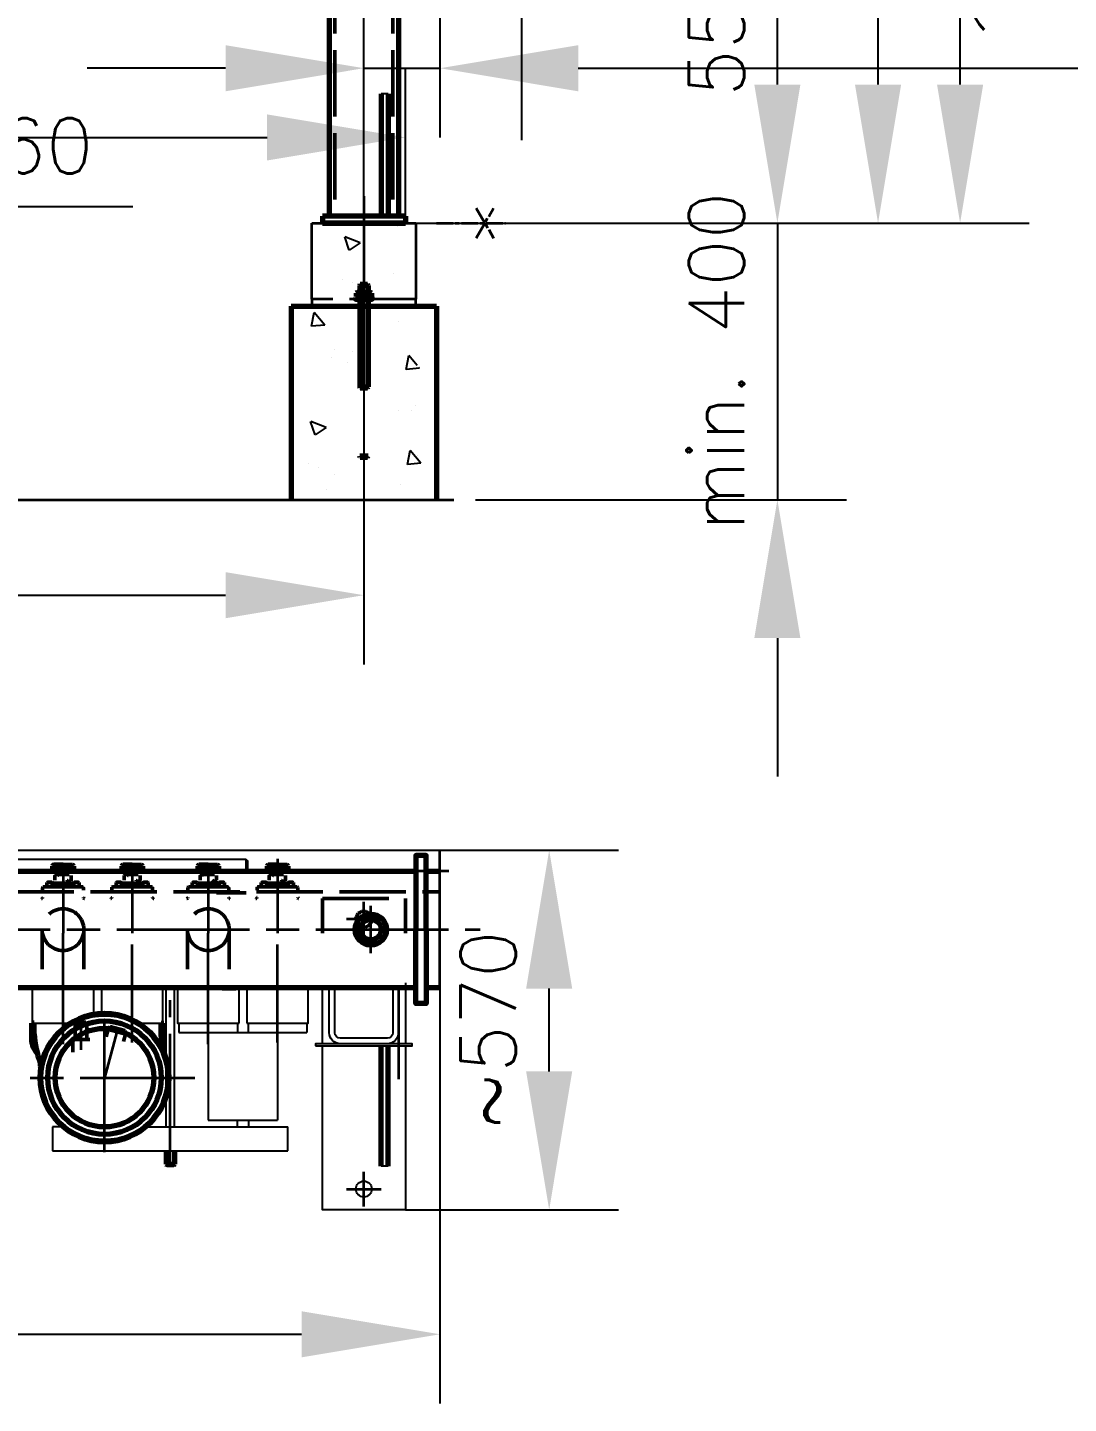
# Model space of a CAD drawing. Header units: millimetres. Extents: x 4423 to 6629, y 3249 to 4171.
# Drawn here: x 4672.2 to 4860.4, y 3524.7 to 3773.3 of the extents above; entities that cross this region are included whole.
import ezdxf

# ---------------------------------------------------------------- set-up
doc = ezdxf.new("R2010")
doc.units = ezdxf.units.MM
for name, pattern in [('ACAD_ISO02W100', [15, 12, -3]), ('ACAD_ISO08W100', [36, 24, -3, 6, -3]), ('DASHED', [0.75, 0.5, -0.25])]:
    doc.linetypes.add(name, pattern=pattern)
for name, color, linetype in [('AHL-CON-70', 7, 'Continuous'), ('AHL-DAS-35', 3, 'DASHED'), ('GEOM1', 7, 'Continuous')]:
    doc.layers.add(name, color=color, linetype=linetype)
for name, color, linetype, lineweight in [('M_EQUIP_D1', 3, 'Continuous', 35), ('M_EQUIP_E3', 3, 'Continuous', 35), ('M_EQUIP_E5', 2, 'ACAD_ISO02W100', 50), ('M_EQUIP_E7', 7, 'Continuous', 70), ('M_EQUIP_H_', 4, 'Continuous', 25)]:
    doc.layers.add(name, color=color, linetype=linetype, lineweight=lineweight)
doc.styles.add('Simplex', font='SIMPLEX.SHX')
doc.dimstyles.new('nordic-1-35-0', dxfattribs={"dimscale": 10, "dimtxt": 3.5, "dimasz": 2.5, "dimexe": 1.25, "dimexo": 0, "dimgap": 0.6, "dimtad": 1, "dimdec": 0, "dimdsep": 46, "dimtxsty": 'Simplex', "dimcen": 2.5, "dimclrd": 3, "dimclre": 3, "dimclrt": 3, "dimadec": 1, "dimazin": 2, "dimtfac": 1, "dimtdec": 0, "dimtmove": 0, "dimatfit": 0, "dimfxl": 1, "dimtolj": 1, "dimtzin": 0, "dimarcsym": 0})

# ---------------------------------------------------------------- blocks, each defined once
blk = doc.blocks.new('*D19')
at = {"layer": 'Defpoints', "color": 0, "linetype": 'Continuous', "transparency": 16777216}
for p in [(4560.53, 3708.16), (4733.03, 3708.16), (4733.03, 3670.71)]:
    blk.add_point(p, dxfattribs=at)
at = {"layer": 'M_EQUIP_D1', "color": 3, "linetype": 'Continuous', "lineweight": -2, "transparency": 16777216}
for p, q in [((4560.53, 3708.16), (4560.53, 3658.21)), ((4733.03, 3708.16), (4733.03, 3658.21)), ((4585.53, 3670.71), (4708.03, 3670.71))]:
    blk.add_line(p, q, dxfattribs=at)
at = {"layer": 'M_EQUIP_D1', "color": 3, "linetype": 'Continuous', "transparency": 16777216}
for points in [[(4585.53, 3674.88), (4585.53, 3666.55), (4560.53, 3670.71)], [(4708.03, 3674.88), (4708.03, 3666.55), (4733.03, 3670.71)]]:
    blk.add_solid(points, dxfattribs=at)
at = {"layer": 'M_EQUIP_D1', "color": 3, "linetype": 'Continuous', "transparency": 16777216, "insert": (4646.78, 3681.71), "char_height": 10, "attachment_point": 5, "style": 'Simplex'}
blk.add_mtext('\\A1;1380', dxfattribs=at)
blk = doc.blocks.new('*D20')
at = {"layer": 'Defpoints', "color": 0, "linetype": 'Continuous', "transparency": 16777216}
for p in [(4790.13, 3806.7), (4807.78, 3806.7), (4765.53, 3737.95)]:
    blk.add_point(p, dxfattribs=at)
at = {"layer": 'M_EQUIP_D1', "color": 3, "linetype": 'Continuous', "lineweight": -2, "transparency": 16777216}
for p, q in [((4790.13, 3806.7), (4820.28, 3806.7)), ((4807.78, 3762.95), (4807.78, 3781.7)), ((4765.53, 3737.95), (4820.28, 3737.95))]:
    blk.add_line(p, q, dxfattribs=at)
at = {"layer": 'M_EQUIP_D1', "color": 3, "linetype": 'Continuous', "transparency": 16777216}
for points in [[(4803.61, 3781.7), (4811.94, 3781.7), (4807.78, 3806.7)], [(4803.61, 3762.95), (4811.94, 3762.95), (4807.78, 3737.95)]]:
    blk.add_solid(points, dxfattribs=at)
at = {"layer": 'M_EQUIP_D1', "color": 3, "linetype": 'Continuous', "transparency": 16777216, "insert": (4796.78, 3773.62), "char_height": 10, "attachment_point": 5, "rotation": 90, "style": 'Simplex'}
blk.add_mtext('\\A1;550', dxfattribs=at)
blk = doc.blocks.new('*D12')
at = {"layer": 'Defpoints', "color": 0, "linetype": 'Continuous', "transparency": 16777216}
for p in [(4740.53, 3753.42), (4553.03, 3737.95), (4740.53, 3737.95)]:
    blk.add_point(p, dxfattribs=at)
at = {"layer": 'M_EQUIP_D1', "color": 3, "linetype": 'Continuous', "lineweight": -2, "transparency": 16777216}
for p, q in [((4553.03, 3737.95), (4553.03, 3765.92)), ((4740.53, 3737.95), (4740.53, 3765.92)), ((4578.03, 3753.42), (4715.53, 3753.42))]:
    blk.add_line(p, q, dxfattribs=at)
at = {"layer": 'M_EQUIP_D1', "color": 3, "linetype": 'Continuous', "transparency": 16777216}
for points in [[(4578.03, 3757.58), (4578.03, 3749.25), (4553.03, 3753.42)], [(4715.53, 3757.58), (4715.53, 3749.25), (4740.53, 3753.42)]]:
    blk.add_solid(points, dxfattribs=at)
at = {"layer": 'M_EQUIP_D1', "color": 3, "linetype": 'Continuous', "transparency": 16777216, "insert": (4646.78, 3764.42), "char_height": 10, "attachment_point": 5, "style": 'Simplex'}
blk.add_mtext('\\A1;1500', dxfattribs=at)
blk = doc.blocks.new('*D14')
at = {"layer": 'Defpoints', "color": 0, "linetype": 'Continuous', "transparency": 16777216}
for p in [(4745.53, 3810.47), (4761.53, 3810.47), (4745.53, 3802.93)]:
    blk.add_point(p, dxfattribs=at)
at = {"layer": 'M_EQUIP_D1', "color": 3, "linetype": 'Continuous', "lineweight": -2, "transparency": 16777216}
for p, q in [((4761.53, 3835.47), (4761.53, 3960.36)), ((4745.53, 3810.47), (4774.03, 3810.47)), ((4761.53, 3802.93), (4761.53, 3810.47)), ((4745.53, 3802.93), (4774.03, 3802.93)), ((4761.53, 3777.93), (4761.53, 3752.93))]:
    blk.add_line(p, q, dxfattribs=at)
at = {"layer": 'M_EQUIP_D1', "color": 3, "linetype": 'Continuous', "transparency": 16777216}
for points in [[(4757.36, 3835.47), (4765.69, 3835.47), (4761.53, 3810.47)], [(4757.36, 3777.93), (4765.69, 3777.93), (4761.53, 3802.93)]]:
    blk.add_solid(points, dxfattribs=at)
at = {"layer": 'M_EQUIP_D1', "color": 3, "linetype": 'Continuous', "transparency": 16777216, "insert": (4747.91, 3912.22), "char_height": 10, "attachment_point": 5, "rotation": 90, "style": 'Simplex'}
blk.add_mtext('\\A1;(%%c60.3x2.0)', dxfattribs=at)
blk = doc.blocks.new('*D15')
at = {"layer": 'Defpoints', "color": 0, "linetype": 'Continuous', "transparency": 16777216}
for p in [(4746.78, 3624.65), (4766.53, 3624.65), (4740.53, 3559.67)]:
    blk.add_point(p, dxfattribs=at)
at = {"layer": 'M_EQUIP_D1', "color": 3, "linetype": 'Continuous', "lineweight": -2, "transparency": 16777216}
for p, q in [((4746.78, 3624.65), (4779.03, 3624.65)), ((4766.53, 3584.67), (4766.53, 3599.65)), ((4740.53, 3559.67), (4779.03, 3559.67))]:
    blk.add_line(p, q, dxfattribs=at)
at = {"layer": 'M_EQUIP_D1', "color": 3, "linetype": 'Continuous', "transparency": 16777216}
for points in [[(4762.36, 3599.65), (4770.69, 3599.65), (4766.53, 3624.65)], [(4762.36, 3584.67), (4770.69, 3584.67), (4766.53, 3559.67)]]:
    blk.add_solid(points, dxfattribs=at)
at = {"layer": 'M_EQUIP_D1', "color": 3, "linetype": 'Continuous', "transparency": 16777216, "insert": (4755.53, 3592.16), "char_height": 10, "attachment_point": 5, "rotation": 90, "style": 'Simplex'}
blk.add_mtext('\\A1;~570', dxfattribs=at)
blk = doc.blocks.new('*D16')
at = {"layer": 'Defpoints', "color": 0, "linetype": 'Continuous', "transparency": 16777216}
for p in [(4756.24, 3921.69), (4825.97, 3921.69), (4763.54, 3737.95)]:
    blk.add_point(p, dxfattribs=at)
at = {"layer": 'M_EQUIP_D1', "color": 3, "linetype": 'Continuous', "lineweight": -2, "transparency": 16777216}
for p, q in [((4756.24, 3921.69), (4838.47, 3921.69)), ((4825.97, 3762.95), (4825.97, 3896.69)), ((4763.54, 3737.95), (4838.47, 3737.95))]:
    blk.add_line(p, q, dxfattribs=at)
at = {"layer": 'M_EQUIP_D1', "color": 3, "linetype": 'Continuous', "transparency": 16777216}
for points in [[(4821.81, 3896.69), (4830.14, 3896.69), (4825.97, 3921.69)], [(4821.81, 3762.95), (4830.14, 3762.95), (4825.97, 3737.95)]]:
    blk.add_solid(points, dxfattribs=at)
at = {"layer": 'M_EQUIP_D1', "color": 3, "linetype": 'Continuous', "transparency": 16777216, "insert": (4814.97, 3829.82), "char_height": 10, "attachment_point": 5, "rotation": 90, "style": 'Simplex'}
blk.add_mtext('\\A1;1470', dxfattribs=at)
blk = doc.blocks.new('*D17')
at = {"layer": 'Defpoints', "color": 0, "linetype": 'Continuous', "transparency": 16777216}
for p in [(4746.78, 3783.88), (4746.78, 3765.92), (4733.03, 3742.79)]:
    blk.add_point(p, dxfattribs=at)
at = {"layer": 'M_EQUIP_D1', "color": 3, "linetype": 'Continuous', "lineweight": -2, "transparency": 16777216}
for p, q in [((4746.78, 3783.88), (4746.78, 3753.42)), ((4733.03, 3742.79), (4733.03, 3778.42)), ((4708.03, 3765.92), (4683.03, 3765.92)), ((4733.03, 3765.92), (4746.78, 3765.92)), ((4771.78, 3765.92), (4902.41, 3765.92))]:
    blk.add_line(p, q, dxfattribs=at)
at = {"layer": 'M_EQUIP_D1', "color": 3, "linetype": 'Continuous', "transparency": 16777216}
for points in [[(4708.03, 3770.08), (4708.03, 3761.75), (4733.03, 3765.92)], [(4771.78, 3770.08), (4771.78, 3761.75), (4746.78, 3765.92)]]:
    blk.add_solid(points, dxfattribs=at)
at = {"layer": 'M_EQUIP_D1', "color": 3, "linetype": 'Continuous', "transparency": 16777216, "insert": (4850.93, 3779.54), "char_height": 10, "attachment_point": 5, "style": 'Simplex'}
blk.add_mtext('\\A1;110 (Reject)', dxfattribs=at)
blk = doc.blocks.new('*D9')
at = {"layer": 'Defpoints', "color": 0, "linetype": 'Continuous', "transparency": 16777216}
for p in [(4581.16, 3798.36), (4573.66, 3740.92), (4573.66, 3722.95)]:
    blk.add_point(p, dxfattribs=at)
at = {"layer": 'M_EQUIP_D1', "color": 3, "linetype": 'Continuous', "lineweight": -2, "transparency": 16777216}
for p, q in [((4581.16, 3798.36), (4581.16, 3728.42)), ((4573.66, 3722.95), (4573.66, 3753.42)), ((4548.66, 3740.92), (4523.66, 3740.92)), ((4573.66, 3740.92), (4581.16, 3740.92)), ((4606.16, 3740.92), (4691.25, 3740.92))]:
    blk.add_line(p, q, dxfattribs=at)
at = {"layer": 'M_EQUIP_D1', "color": 3, "linetype": 'Continuous', "transparency": 16777216}
for points in [[(4548.66, 3745.08), (4548.66, 3736.75), (4573.66, 3740.92)], [(4606.16, 3745.08), (4606.16, 3736.75), (4581.16, 3740.92)]]:
    blk.add_solid(points, dxfattribs=at)
at = {"layer": 'M_EQUIP_D1', "color": 3, "linetype": 'Continuous', "transparency": 16777216, "insert": (4661.21, 3751.92), "char_height": 10, "attachment_point": 5, "style": 'Simplex'}
blk.add_mtext('\\A1;min.60', dxfattribs=at)
blk = doc.blocks.new('*D10')
at = {"layer": 'Defpoints', "color": 0, "linetype": 'Continuous', "transparency": 16777216}
for p in [(4742.41, 3737.95), (4753.24, 3687.95), (4807.78, 3687.95)]:
    blk.add_point(p, dxfattribs=at)
at = {"layer": 'M_EQUIP_D1', "color": 3, "linetype": 'Continuous', "lineweight": -2, "transparency": 16777216}
for p, q in [((4807.78, 3762.95), (4807.78, 3787.95)), ((4742.41, 3737.95), (4820.28, 3737.95)), ((4807.78, 3737.95), (4807.78, 3687.95)), ((4753.24, 3687.95), (4820.28, 3687.95)), ((4807.78, 3662.95), (4807.78, 3637.95))]:
    blk.add_line(p, q, dxfattribs=at)
at = {"layer": 'M_EQUIP_D1', "color": 3, "linetype": 'Continuous', "transparency": 16777216}
for points in [[(4803.61, 3762.95), (4811.94, 3762.95), (4807.78, 3737.95)], [(4803.61, 3662.95), (4811.94, 3662.95), (4807.78, 3687.95)]]:
    blk.add_solid(points, dxfattribs=at)
at = {"layer": 'M_EQUIP_D1', "color": 3, "linetype": 'Continuous', "transparency": 16777216, "insert": (4796.78, 3712.95), "char_height": 10, "attachment_point": 5, "rotation": 90, "style": 'Simplex'}
blk.add_mtext('\\A1;min. 400', dxfattribs=at)
blk = doc.blocks.new('TOIMITUSR')
at = {"layer": 'M_EQUIP_E3', "linetype": 'ACAD_ISO08W100', "lineweight": 35}
for p, q in [((87.5, -21.7), (112.5, 21.7)), ((87.5, 21.7), (112.5, -21.7)), ((30, 0), (130, 0))]:
    blk.add_line(p, q, dxfattribs=at)
blk = doc.blocks.new('*D31')
at = {"layer": 'Defpoints', "color": 0, "linetype": 'Continuous', "transparency": 16777216}
for p in [(4756.57, 4000.45), (4840.81, 4000.45), (4766.04, 3737.95)]:
    blk.add_point(p, dxfattribs=at)
at = {"layer": 'M_EQUIP_D1', "color": 3, "linetype": 'Continuous', "lineweight": -2, "transparency": 16777216}
for p, q in [((4756.57, 4000.45), (4853.31, 4000.45)), ((4840.81, 3762.95), (4840.81, 3975.45)), ((4766.04, 3737.95), (4853.31, 3737.95))]:
    blk.add_line(p, q, dxfattribs=at)
at = {"layer": 'M_EQUIP_D1', "color": 3, "linetype": 'Continuous', "transparency": 16777216}
for points in [[(4836.64, 3975.45), (4844.97, 3975.45), (4840.81, 4000.45)], [(4836.64, 3762.95), (4844.97, 3762.95), (4840.81, 3737.95)]]:
    blk.add_solid(points, dxfattribs=at)
at = {"layer": 'M_EQUIP_D1', "color": 3, "linetype": 'Continuous', "transparency": 16777216, "insert": (4829.81, 3869.2), "char_height": 10, "attachment_point": 5, "rotation": 90, "style": 'Simplex'}
blk.add_mtext('\\A1;2100', dxfattribs=at)
blk = doc.blocks.new('*D34')
at = {"layer": 'Defpoints', "color": 0, "linetype": 'Continuous', "transparency": 16777216}
for p in [(4545.51, 3617.36), (4746.78, 3610.6), (4746.78, 3537.18)]:
    blk.add_point(p, dxfattribs=at)
at = {"layer": 'M_EQUIP_D1', "color": 3, "linetype": 'Continuous', "lineweight": -2, "transparency": 16777216}
for p, q in [((4545.51, 3617.36), (4545.51, 3524.68)), ((4746.78, 3610.6), (4746.78, 3524.68)), ((4570.51, 3537.18), (4721.78, 3537.18))]:
    blk.add_line(p, q, dxfattribs=at)
at = {"layer": 'M_EQUIP_D1', "color": 3, "linetype": 'Continuous', "transparency": 16777216}
for points in [[(4570.51, 3541.34), (4570.51, 3533.01), (4545.51, 3537.18)], [(4721.78, 3541.34), (4721.78, 3533.01), (4746.78, 3537.18)]]:
    blk.add_solid(points, dxfattribs=at)
at = {"layer": 'M_EQUIP_D1', "color": 3, "linetype": 'Continuous', "transparency": 16777216, "insert": (4646.78, 3548.18), "char_height": 10, "attachment_point": 5, "style": 'Simplex'}
blk.add_mtext('\\A1;1610', dxfattribs=at)
blk = doc.blocks.new('*D36')
at = {"layer": 'Defpoints', "color": 0, "linetype": 'Continuous', "transparency": 16777216}
for p in [(4746.78, 3891.38), (4746.78, 3861.96), (4733.03, 3739.2)]:
    blk.add_point(p, dxfattribs=at)
at = {"layer": 'M_EQUIP_D1', "color": 3, "linetype": 'Continuous', "lineweight": -2, "transparency": 16777216}
for p, q in [((4746.78, 3891.38), (4746.78, 3849.46)), ((4733.03, 3739.2), (4733.03, 3874.46)), ((4708.03, 3861.96), (4683.03, 3861.96)), ((4733.03, 3861.96), (4746.78, 3861.96)), ((4771.78, 3861.96), (4954.3, 3861.96))]:
    blk.add_line(p, q, dxfattribs=at)
at = {"layer": 'M_EQUIP_D1', "color": 3, "linetype": 'Continuous', "transparency": 16777216}
for points in [[(4708.03, 3866.13), (4708.03, 3857.8), (4733.03, 3861.96)], [(4771.78, 3866.13), (4771.78, 3857.8), (4746.78, 3861.96)]]:
    blk.add_solid(points, dxfattribs=at)
at = {"layer": 'M_EQUIP_D1', "color": 3, "linetype": 'Continuous', "transparency": 16777216, "insert": (4885.2, 3883.92), "char_height": 10, "attachment_point": 5, "style": 'Simplex'}
blk.add_mtext('\\A1;\\P110(Feed,Accept)', dxfattribs=at)

msp = doc.modelspace()

# ---------------------------------------------------------------- linework, layer by layer
at = {"lineweight": 35}
msp.add_lwpolyline([(4746.7837, 3599.773), (4746.7837, 3624.6476)], dxfattribs=at)
at = {"layer": 'AHL-CON-70', "linetype": 'Continuous'}
for p, q in [((4737.4087, 3761.2946), (4736.1587, 3761.2946)), ((4582.0883, 3624.6476), (4746.7837, 3624.6476)), ((4581.2927, 3623.0249), (4711.7837, 3623.0249)), ((4711.7837, 3620.8101), (4711.7837, 3623.0249)), ((4711.7837, 3622.7749), (4712.0337, 3622.7749)), ((4712.0337, 3620.8101), (4712.0337, 3622.7749)), ((4697.2837, 3574.6867), (4697.2837, 3599.6664)), ((4698.7837, 3574.6867), (4698.7837, 3599.6664)), ((4699.6025, 3593.4164), (4699.6025, 3591.713)), ((4710.215, 3593.4164), (4710.215, 3591.713)), ((4712.1025, 3593.4164), (4712.1025, 3591.713)), ((4722.715, 3593.4164), (4722.715, 3591.713)), ((4699.6025, 3591.713), (4710.215, 3591.713)), ((4704.9087, 3591.713), (4704.9087, 3575.838)), ((4710.215, 3591.713), (4722.715, 3591.713)), ((4717.4087, 3591.713), (4717.4087, 3575.838)), ((4704.9087, 3575.838), (4717.4087, 3575.838)), ((4737.4087, 3567.5693), (4736.1587, 3567.5693))]:
    msp.add_line(p, q, dxfattribs=at)
at = {"layer": 'AHL-CON-70'}
for p, q in [((4740.5337, 3599.6664), (4553.0337, 3599.6664)), ((4676.7837, 3574.6867), (4676.7837, 3570.3117)), ((4678.8209, 3574.6867), (4676.7837, 3574.6867)), ((4693.6909, 3574.6867), (4719.2837, 3574.6867)), ((4693.6909, 3574.6867), (4719.2837, 3574.6867)), ((4719.2837, 3570.3117), (4719.2837, 3574.6867)), ((4676.7837, 3570.3117), (4719.2837, 3570.3117))]:
    msp.add_line(p, q, dxfattribs=at)
at = {"layer": 'AHL-CON-70', "linetype": 'Continuous'}
for points in [[(4684.215, 3595.0027), (4684.215, 3599.6664), (4673.1025, 3599.6664), (4673.1025, 3593.4164), (4680.0248, 3593.4164)], [(4692.2926, 3593.4164), (4696.715, 3593.4164), (4696.715, 3599.6664), (4685.6025, 3599.6664), (4685.6025, 3595.1531)], [(4710.465, 3593.4164), (4710.465, 3599.6664), (4699.3525, 3599.6664), (4699.3525, 3593.4164), (4710.465, 3593.4164)], [(4711.8525, 3593.4164), (4722.965, 3593.4164), (4722.965, 3599.6664), (4711.8525, 3599.6664), (4711.8525, 3593.4164)]]:
    msp.add_lwpolyline(points, dxfattribs=at)
at = {"layer": 'AHL-CON-70'}
for points in [[(4725.5337, 3589.6664), (4725.5337, 3599.6664)], [(4740.5337, 3600.6588), (4740.5337, 3589.6664)], [(4740.5337, 3589.2914), (4740.5337, 3559.6664), (4725.5337, 3559.6664), (4725.5337, 3589.2914)]]:
    msp.add_lwpolyline(points, dxfattribs=at)
for points in [[(4739.2837, 3599.6664), (4739.2837, 3591.6664, -0.41421356), (4737.2837, 3589.6664), (4728.7837, 3589.6664, -0.41421356), (4726.7837, 3591.6664), (4726.7837, 3599.6664)], [(4738.2837, 3599.6664), (4738.2837, 3591.6664, -0.41421356), (4737.2837, 3590.6664), (4728.7837, 3590.6664, -0.41421356), (4727.7837, 3591.6664), (4727.7837, 3599.6664)]]:
    msp.add_lwpolyline(points, format="xyb", dxfattribs=at)
at = {"layer": 'AHL-CON-70', "linetype": 'Continuous'}
msp.add_lwpolyline([(4724.2837, 3589.2914), (4741.7837, 3589.2914), (4741.7837, 3589.6664), (4724.2837, 3589.6664)], close=True, dxfattribs=at)
at = {"layer": 'AHL-CON-70'}
msp.add_circle((4733.0337, 3563.4164), 1.4375, dxfattribs=at)
at = {"layer": 'AHL-DAS-35', "color": 3, "linetype": 'DASHED'}
for p in [(4680.8775, 3593.1664), (4682.94, 3593.1664), (4686.804, 3592.2282), (4688.5585, 3592.4976), (4688.5585, 3592.4976), (4689.9433, 3591.387)]:
    msp.add_point(p, dxfattribs=at)
at = {"layer": 'Defpoints', "color": 0, "linetype": 'ByBlock'}
for p in [(4686.1587, 3583.5414), (4686.1587, 3583.5414), (4683.9004, 3575.1132), (4683.9004, 3575.1132), (4710.1504, 3575.1132), (4710.1504, 3575.1132), (4710.1504, 3575.1132), (4710.1504, 3575.1132)]:
    msp.add_point(p, dxfattribs=at)
at = {"layer": 'GEOM1', "color": 7, "linetype": 'Continuous'}
for p, q in [((4710.1323, 3575.838), (4710.1323, 3574.6867)), ((4712.1851, 3575.838), (4712.1851, 3574.6867))]:
    msp.add_line(p, q, dxfattribs=at)
at = {"layer": 'M_EQUIP_E3', "lineweight": 35}
for p, q in [((4733.0337, 3742.7856), (4733.0337, 3708.16)), ((4739.2837, 3599.6664), (4739.2837, 3583.2715))]:
    msp.add_line(p, q, dxfattribs=at)
at = {"layer": 'M_EQUIP_E3', "linetype": 'Continuous', "lineweight": 35}
for p, q in [((4732.3931, 3726.91), (4732.3931, 3725.41)), ((4733.6743, 3726.91), (4733.6743, 3725.41)), ((4732.3931, 3724.1975), (4732.3931, 3708.16)), ((4733.6743, 3724.1975), (4733.6743, 3708.16))]:
    msp.add_line(p, q, dxfattribs=at)
at = {"layer": 'M_EQUIP_E3', "linetype": 'ACAD_ISO08W100', "lineweight": 35}
msp.add_line((4733.0337, 3727.2225), (4733.0337, 3708.16), dxfattribs=at)
at = {"layer": 'M_EQUIP_E3', "color": 3, "linetype": 'ACAD_ISO08W100', "lineweight": 35}
for p, q in [((4678.6587, 3622.1476), (4678.6587, 3609.6664)), ((4691.1587, 3622.1476), (4691.1587, 3609.6664)), ((4704.9087, 3622.1476), (4704.9087, 3609.6664)), ((4717.4087, 3623.0601), (4717.4087, 3609.6664)), ((4535.4043, 3620.9164), (4750.1277, 3620.9164)), ((4733.0337, 3609.0414), (4733.0337, 3615.2914)), ((4736.1587, 3612.1664), (4729.9087, 3612.1664)), ((4734.2837, 3606.0141), (4734.2837, 3614.5686)), ((4544.3531, 3610.2914), (4754.028, 3610.2914)), ((4678.6587, 3589.5666), (4678.6587, 3609.6664)), ((4704.9087, 3589.5666), (4704.9087, 3609.6664)), ((4691.1587, 3589.9195), (4691.1587, 3607.5747)), ((4717.4087, 3589.9195), (4717.4087, 3607.5747)), ((4698.0337, 3567.4705), (4698.0337, 3597.548)), ((4686.1587, 3570.0617), (4686.1587, 3596.9091)), ((4681.9087, 3588.5845), (4681.9087, 3593.8476)), ((4688.5585, 3592.4976), (4686.1587, 3583.5414)), ((4645.7387, 3583.5414), (4702.5073, 3583.5414)), ((4698.2387, 3583.5414), (4700.5585, 3583.5414)), ((4733.0337, 3560.2914), (4733.0337, 3566.5414)), ((4729.9087, 3563.4164), (4736.1587, 3563.4164))]:
    msp.add_line(p, q, dxfattribs=at)
at = {"layer": 'M_EQUIP_E3', "color": 3, "linetype": 'Continuous', "lineweight": 35}
for p, q in [((4697.4087, 3567.7914), (4697.4087, 3570.3117)), ((4698.6587, 3567.7914), (4698.6587, 3570.3117))]:
    msp.add_line(p, q, dxfattribs=at)
at = {"layer": 'M_EQUIP_E3', "color": 3, "linetype": 'ACAD_ISO08W100', "lineweight": 35}
msp.add_arc((4734.2837, 3610.2914), 2.1063, 0, 270, dxfattribs=at)
at = {"layer": 'M_EQUIP_E5', "color": 2, "linetype": 'ACAD_ISO02W100', "lineweight": 50}
for p, q in [((4727.7837, 3904.1975), (4727.7837, 3739.1975)), ((4738.2837, 3904.1975), (4738.2837, 3739.1975)), ((4676.9779, 3621.2668), (4680.3395, 3621.2668)), ((4677.1946, 3620.0427), (4677.1946, 3619.2142)), ((4677.5607, 3620.2498), (4679.7568, 3620.2498)), ((4679.3189, 3620.9164), (4679.3189, 3620.2498)), ((4679.3189, 3620.9164), (4679.4354, 3620.6834)), ((4679.4354, 3620.6834), (4679.4354, 3620.2498)), ((4680.1228, 3620.0427), (4680.1228, 3619.2142)), ((4689.4779, 3621.2668), (4692.8395, 3621.2668)), ((4689.6946, 3620.0427), (4689.6946, 3619.2142)), ((4690.0607, 3620.2498), (4692.2568, 3620.2498)), ((4691.8189, 3620.9164), (4691.9354, 3620.6834)), ((4691.8189, 3620.9164), (4691.8189, 3620.2498)), ((4691.9354, 3620.6834), (4691.9354, 3620.2498)), ((4692.6228, 3620.0427), (4692.6228, 3619.2142)), ((4703.2279, 3621.2668), (4706.5895, 3621.2668)), ((4703.4446, 3620.0427), (4703.4446, 3619.2142)), ((4703.8107, 3620.2498), (4706.0068, 3620.2498)), ((4705.5689, 3620.9164), (4705.5689, 3620.2498)), ((4705.5689, 3620.9164), (4705.6854, 3620.6834)), ((4705.6854, 3620.6834), (4705.6854, 3620.2498)), ((4706.3728, 3620.0427), (4706.3728, 3619.2142)), ((4715.7279, 3621.2668), (4719.0895, 3621.2668)), ((4715.9446, 3620.0427), (4715.9446, 3619.2142)), ((4716.3107, 3620.2498), (4718.5068, 3620.2498)), ((4718.0689, 3620.9164), (4718.0689, 3620.2498)), ((4718.1854, 3620.6834), (4718.1854, 3620.2498)), ((4718.8728, 3620.0427), (4718.8728, 3619.2142)), ((4563.6323, 3617.1101), (4746.7837, 3617.1101)), ((4674.9694, 3617.4351), (4674.9694, 3617.8227)), ((4682.1538, 3618.0168), (4675.1636, 3618.0168)), ((4675.8432, 3618.8906), (4675.7461, 3618.7935)), ((4676.717, 3618.7935), (4675.7461, 3618.7935)), ((4675.7461, 3618.0168), (4675.7461, 3618.7935)), ((4676.6199, 3618.8906), (4675.8432, 3618.8906)), ((4676.717, 3618.7935), (4676.6199, 3618.8906)), ((4676.717, 3618.0168), (4676.717, 3618.7935)), ((4677.5604, 3618.6964), (4676.9779, 3618.6964)), ((4677.1053, 3618.6964), (4677.1053, 3619.0071)), ((4680.2121, 3618.6964), (4677.1053, 3618.6964)), ((4680.2121, 3618.6964), (4677.3318, 3618.6964)), ((4679.757, 3618.6964), (4680.3395, 3618.6964)), ((4680.2121, 3619.0071), (4680.2121, 3618.6964)), ((4680.6004, 3618.7935), (4680.6975, 3618.8906)), ((4680.6004, 3618.0168), (4680.6004, 3618.7935)), ((4680.6004, 3618.7935), (4681.5713, 3618.7935)), ((4680.6975, 3618.8906), (4681.4742, 3618.8906)), ((4681.4742, 3618.8906), (4681.5713, 3618.7935)), ((4681.5713, 3618.0168), (4681.5713, 3618.7935)), ((4682.348, 3617.4351), (4682.348, 3617.8227)), ((4687.4694, 3617.4351), (4687.4694, 3617.8227)), ((4694.6538, 3618.0168), (4687.6636, 3618.0168)), ((4688.3432, 3618.8906), (4688.2461, 3618.7935)), ((4688.2461, 3618.0168), (4688.2461, 3618.7935)), ((4689.217, 3618.7935), (4688.2461, 3618.7935)), ((4689.1199, 3618.8906), (4688.3432, 3618.8906)), ((4689.217, 3618.7935), (4689.1199, 3618.8906)), ((4689.217, 3618.0168), (4689.217, 3618.7935)), ((4690.0604, 3618.6964), (4689.4779, 3618.6964)), ((4689.6053, 3618.6964), (4689.6053, 3619.0071)), ((4692.7121, 3618.6964), (4689.6053, 3618.6964)), ((4692.7121, 3618.6964), (4689.8318, 3618.6964)), ((4692.257, 3618.6964), (4692.8395, 3618.6964)), ((4692.7121, 3619.0071), (4692.7121, 3618.6964)), ((4693.1004, 3618.7935), (4693.1975, 3618.8906)), ((4693.1004, 3618.7935), (4694.0713, 3618.7935)), ((4693.1004, 3618.0168), (4693.1004, 3618.7935)), ((4693.1975, 3618.8906), (4693.9742, 3618.8906)), ((4693.9742, 3618.8906), (4694.0713, 3618.7935)), ((4694.0713, 3618.0168), (4694.0713, 3618.7935)), ((4694.848, 3617.4351), (4694.848, 3617.8227)), ((4701.2194, 3617.4351), (4701.2194, 3617.8227)), ((4708.4038, 3618.0168), (4701.4136, 3618.0168)), ((4702.0932, 3618.8906), (4701.9961, 3618.7935)), ((4702.967, 3618.7935), (4701.9961, 3618.7935)), ((4701.9961, 3618.0168), (4701.9961, 3618.7935)), ((4702.8699, 3618.8906), (4702.0932, 3618.8906)), ((4702.967, 3618.7935), (4702.8699, 3618.8906)), ((4702.967, 3618.0168), (4702.967, 3618.7935)), ((4703.8104, 3618.6964), (4703.2279, 3618.6964)), ((4703.3553, 3618.6964), (4703.3553, 3619.0071)), ((4706.4621, 3618.6964), (4703.3553, 3618.6964)), ((4706.4621, 3618.6964), (4703.5818, 3618.6964)), ((4706.007, 3618.6964), (4706.5895, 3618.6964)), ((4706.4621, 3619.0071), (4706.4621, 3618.6964)), ((4706.8504, 3618.7935), (4706.9475, 3618.8906)), ((4706.8504, 3618.0168), (4706.8504, 3618.7935)), ((4706.8504, 3618.7935), (4707.8213, 3618.7935)), ((4706.9475, 3618.8906), (4707.7242, 3618.8906)), ((4707.7242, 3618.8906), (4707.8213, 3618.7935)), ((4707.8213, 3618.0168), (4707.8213, 3618.7935)), ((4708.598, 3617.4351), (4708.598, 3617.8227)), ((4713.7194, 3617.4351), (4713.7194, 3617.8227)), ((4720.9038, 3618.0168), (4713.9136, 3618.0168)), ((4714.5932, 3618.8906), (4714.4961, 3618.7935)), ((4714.4961, 3618.0168), (4714.4961, 3618.7935)), ((4715.467, 3618.7935), (4714.4961, 3618.7935)), ((4715.3699, 3618.8906), (4714.5932, 3618.8906)), ((4715.467, 3618.7935), (4715.3699, 3618.8906)), ((4715.467, 3618.0168), (4715.467, 3618.7935)), ((4716.3104, 3618.6964), (4715.7279, 3618.6964)), ((4715.8553, 3618.6964), (4715.8553, 3619.0071)), ((4718.9621, 3618.6964), (4715.8553, 3618.6964)), ((4718.9621, 3618.6964), (4716.0818, 3618.6964)), ((4718.507, 3618.6964), (4719.0895, 3618.6964)), ((4718.9621, 3619.0071), (4718.9621, 3618.6964)), ((4719.3504, 3618.7935), (4719.4475, 3618.8906)), ((4719.3504, 3618.7935), (4720.3213, 3618.7935)), ((4719.3504, 3618.0168), (4719.3504, 3618.7935)), ((4719.4475, 3618.8906), (4720.2242, 3618.8906)), ((4720.2242, 3618.8906), (4720.3213, 3618.7935)), ((4720.3213, 3618.0168), (4720.3213, 3618.7935)), ((4721.098, 3617.4351), (4721.098, 3617.8227)), ((4706.4112, 3616.9329), (4711.7837, 3616.9329)), ((4674.89, 3610.2914), (4674.89, 3603.1476)), ((4682.4275, 3610.2914), (4682.4275, 3603.1476)), ((4701.14, 3610.2914), (4701.14, 3603.1476)), ((4708.6775, 3610.2914), (4708.6775, 3603.1476)), ((4680.8775, 3593.1664), (4681.0139, 3593.5414)), ((4680.8775, 3590.4164), (4680.8775, 3593.1664)), ((4682.94, 3593.1664), (4680.8775, 3593.1664)), ((4682.8035, 3593.5414), (4681.0139, 3593.5414)), ((4682.94, 3593.1664), (4682.8035, 3593.5414)), ((4682.94, 3590.4164), (4682.94, 3593.1664)), ((4686.804, 3592.2282), (4686.451, 3590.9106)), ((4686.804, 3592.2282), (4687.1855, 3592.773)), ((4686.804, 3592.2282), (4689.9433, 3591.387)), ((4687.1855, 3592.773), (4689.8853, 3592.0496)), ((4683.4894, 3590.4164), (4680.4087, 3590.4164)), ((4680.4087, 3588.1596), (4680.4087, 3590.4164)), ((4689.9433, 3591.387), (4689.5902, 3590.0694)), ((4689.9433, 3591.387), (4689.8853, 3592.0496))]:
    msp.add_line(p, q, dxfattribs=at)
at = {"layer": 'M_EQUIP_E5', "lineweight": 35}
msp.add_line((4742.4087, 3724.1975), (4723.6587, 3724.1975), dxfattribs=at)
at = {"layer": 'M_EQUIP_E5', "color": 2, "linetype": 'ACAD_ISO02W100', "lineweight": 50}
msp.add_lwpolyline([(4725.5337, 3609.6664), (4725.5337, 3615.9164), (4740.5337, 3615.9164), (4740.5337, 3609.6664)], dxfattribs=at)
for centre, radius in [((4678.6587, 3610.2914), 3.7687), ((4704.9087, 3610.2914), 3.7687), ((4733.0337, 3612.1664), 1.4375)]:
    msp.add_circle(centre, radius, dxfattribs=at)
for centre, radius, start, end in [((4676.9779, 3621.461), 0.1942, 180, 270), ((4677.5607, 3619.8229), 0.427, 30.991482, 149.008518), ((4680.3395, 3621.461), 0.1942, 270, 0), ((4689.4779, 3621.461), 0.1942, 180, 270), ((4690.0607, 3619.8229), 0.427, 30.991482, 149.008518), ((4692.8395, 3621.461), 0.1942, 270, 0), ((4703.2279, 3621.461), 0.1942, 180, 270), ((4703.8107, 3619.8229), 0.427, 30.991482, 149.008518), ((4706.5895, 3621.461), 0.1942, 270, 0), ((4715.7279, 3621.461), 0.1942, 180, 270), ((4716.3107, 3619.8229), 0.427, 30.991482, 149.008518), ((4719.0895, 3621.461), 0.1942, 270, 0), ((4675.1636, 3617.8227), 0.1942, 90, 180), ((4676.9779, 3618.211), 0.1942, 180, 270), ((4679.7568, 3619.4341), 0.427, 210.991482, 329.008518), ((4680.3395, 3618.211), 0.1942, 270, 0), ((4682.1538, 3617.8227), 0.1942, 0, 90), ((4687.6636, 3617.8227), 0.1942, 90, 180), ((4689.4779, 3618.211), 0.1942, 180, 270), ((4692.2568, 3619.4341), 0.427, 210.991482, 329.008518), ((4692.8395, 3618.211), 0.1942, 270, 0), ((4694.6538, 3617.8227), 0.1942, 0, 90), ((4701.4136, 3617.8227), 0.1942, 90, 180), ((4703.2279, 3618.211), 0.1942, 180, 270), ((4706.0068, 3619.4341), 0.427, 210.991482, 329.008518), ((4706.5895, 3618.211), 0.1942, 270, 0), ((4708.4038, 3617.8227), 0.1942, 0, 90), ((4713.9136, 3617.8227), 0.1942, 90, 180), ((4715.7279, 3618.211), 0.1942, 180, 270), ((4718.5068, 3619.4341), 0.427, 210.991482, 329.008518), ((4719.0895, 3618.211), 0.1942, 270, 0), ((4720.9038, 3617.8227), 0.1942, 0, 90), ((4674.7752, 3616.1106), 0.1942, 270, 0), ((4682.5422, 3616.1106), 0.1942, 180, 270), ((4687.2752, 3616.1106), 0.1942, 270, 0), ((4695.0422, 3616.1106), 0.1942, 180, 270), ((4701.0252, 3616.1106), 0.1942, 270, 0), ((4708.7922, 3616.1106), 0.1942, 180, 270), ((4713.5252, 3616.1106), 0.1942, 270, 0), ((4721.2922, 3616.1106), 0.1942, 180, 270)]:
    msp.add_arc(centre, radius, start, end, dxfattribs=at)
at = {"layer": 'M_EQUIP_E7', "color": 7, "linetype": 'Continuous', "lineweight": 70}
for p, q in [((4726.7837, 3904.1975), (4726.7837, 3739.1975)), ((4739.2837, 3904.1975), (4739.2837, 3739.1975)), ((4736.1587, 3761.2946), (4736.1587, 3739.1975)), ((4737.4087, 3761.2946), (4737.4087, 3739.1975)), ((4725.5337, 3739.1975), (4725.5337, 3737.9475)), ((4740.5337, 3739.1975), (4725.5337, 3739.1975)), ((4740.5337, 3739.1975), (4740.5337, 3737.9475)), ((4740.5337, 3739.1975), (4740.5337, 3737.9475)), ((4740.5337, 3737.9475), (4725.5337, 3737.9475)), ((4725.5337, 3737.9475), (4740.5337, 3737.9475)), ((4719.9087, 3722.9475), (4746.1587, 3722.9475)), ((4719.9087, 3722.9475), (4719.9087, 3687.9475)), ((4746.1587, 3722.9475), (4746.1587, 3687.9475)), ((4742.4087, 3620.8102), (4554.6404, 3620.8151)), ((4676.7837, 3621.7523), (4676.7837, 3620.8101)), ((4678.6587, 3621.9464), (4676.9779, 3621.9464)), ((4678.6587, 3621.9464), (4680.3395, 3621.9464)), ((4680.5337, 3621.7523), (4680.5337, 3620.8101)), ((4689.2837, 3621.7523), (4689.2837, 3620.8101)), ((4691.1587, 3621.9464), (4689.4779, 3621.9464)), ((4691.1587, 3621.9464), (4692.8395, 3621.9464)), ((4693.0337, 3621.7523), (4693.0337, 3620.8101)), ((4703.0337, 3621.7523), (4703.0337, 3620.8101)), ((4704.9087, 3621.9464), (4703.2279, 3621.9464)), ((4704.9087, 3621.9464), (4706.5895, 3621.9464)), ((4706.7837, 3621.7523), (4706.7837, 3620.8101)), ((4715.5337, 3621.7523), (4715.5337, 3620.8101)), ((4717.4087, 3621.9464), (4715.7279, 3621.9464)), ((4717.4087, 3621.9464), (4719.0895, 3621.9464)), ((4719.2837, 3621.7523), (4719.2837, 3620.8101)), ((4746.7837, 3620.8101), (4744.2837, 3620.8102)), ((4742.4087, 3599.773), (4558.0258, 3599.773)), ((4746.7837, 3599.773), (4744.2837, 3599.773)), ((4736.1587, 3567.5693), (4736.1587, 3589.2914)), ((4737.4087, 3567.5693), (4737.4087, 3589.2914)), ((4697.2837, 3570.3117), (4697.2837, 3567.9164)), ((4698.7837, 3570.3117), (4698.7837, 3567.9164)), ((4697.2837, 3567.9164), (4697.4087, 3567.7914)), ((4697.2837, 3567.9164), (4698.7837, 3567.9164)), ((4697.2837, 3567.9164), (4697.4087, 3567.7914)), ((4698.6587, 3567.7914), (4697.4087, 3567.7914)), ((4698.6587, 3567.7914), (4697.4087, 3567.7914)), ((4698.6587, 3567.7914), (4698.7837, 3567.9164)), ((4698.7837, 3567.9164), (4698.6587, 3567.7914))]:
    msp.add_line(p, q, dxfattribs=at)
at = {"layer": 'M_EQUIP_E7', "lineweight": 35}
for p, q in [((4723.6587, 3737.9475), (4742.4087, 3737.9475)), ((4723.6587, 3724.1975), (4723.6587, 3737.9475)), ((4742.4087, 3737.9475), (4742.4087, 3724.1975)), ((4723.6587, 3724.1975), (4723.6587, 3722.9475)), ((4742.4087, 3722.9475), (4742.4087, 3724.1975)), ((4540.331, 3687.9475), (4749.2834, 3687.9475))]:
    msp.add_line(p, q, dxfattribs=at)
at = {"layer": 'M_EQUIP_E7', "linetype": 'Continuous', "lineweight": 70}
for p, q in [((4732.3931, 3726.91), (4732.2837, 3726.6912)), ((4732.2837, 3726.6912), (4732.2837, 3725.41)), ((4732.2837, 3726.6912), (4733.7837, 3726.6912)), ((4732.3931, 3726.91), (4733.6743, 3726.91)), ((4733.6743, 3726.91), (4733.7837, 3726.6912)), ((4733.7837, 3726.6912), (4733.7837, 3725.41)), ((4731.6562, 3725.26), (4731.6562, 3724.66)), ((4732.0006, 3725.41), (4734.0668, 3725.41)), ((4732.0006, 3724.51), (4734.0668, 3724.51)), ((4732.2837, 3724.1975), (4732.2837, 3708.3787)), ((4732.345, 3725.26), (4732.345, 3724.66)), ((4733.7225, 3725.26), (4733.7225, 3724.66)), ((4733.7837, 3724.1975), (4733.7837, 3708.3787)), ((4734.4112, 3725.26), (4734.4112, 3724.66)), ((4732.2837, 3708.3787), (4733.7837, 3708.3787)), ((4732.3931, 3708.16), (4732.2837, 3708.3787)), ((4732.3931, 3708.16), (4733.6743, 3708.16)), ((4732.3931, 3708.16), (4733.6743, 3708.16)), ((4733.6743, 3708.16), (4733.7837, 3708.3787)), ((4732.2837, 3695.8787), (4733.7837, 3695.8787)), ((4732.3931, 3695.66), (4732.2837, 3695.8787)), ((4732.3931, 3695.66), (4733.6743, 3695.66)), ((4733.6743, 3695.66), (4733.7837, 3695.8787)), ((4707.4033, 3599.7676), (4709.9033, 3599.7676))]:
    msp.add_line(p, q, dxfattribs=at)
at = {"layer": 'M_EQUIP_E7', "linetype": 'Continuous'}
for p, q in [((4672.94, 3593.4164), (4672.94, 3590.4164)), ((4673.44, 3593.4164), (4672.94, 3593.4164)), ((4673.44, 3591.4189), (4673.44, 3593.4164)), ((4696.3775, 3590.996), (4696.3775, 3593.4164)), ((4696.3775, 3593.4164), (4696.8775, 3593.4164)), ((4696.8775, 3593.4164), (4696.8775, 3588.0413)), ((4696.3762, 3590.996), (4696.2825, 3589.2553)), ((4674.5276, 3586.1969), (4674.5481, 3585.6796))]:
    msp.add_line(p, q, dxfattribs=at)
at = {"layer": 'M_EQUIP_E7', "linetype": 'Continuous', "lineweight": 70}
msp.add_lwpolyline([(4731.5337, 3724.51), (4731.5337, 3724.1975), (4734.5337, 3724.1975), (4734.5337, 3724.51)], close=True, dxfattribs=at)
for points in [[(4744.2837, 3610.2935), (4744.2837, 3623.6685), (4742.4087, 3623.6685), (4742.4087, 3610.2935)], [(4744.2837, 3610.2935), (4744.2837, 3596.9185), (4742.4087, 3596.9185), (4742.4087, 3610.2935)]]:
    msp.add_lwpolyline(points, dxfattribs=at)
for radius in [2.8125, 1.875]:
    msp.add_circle((4734.2837, 3610.2914), radius, dxfattribs=at)
at = {"layer": 'M_EQUIP_E7', "color": 7, "linetype": 'Continuous', "lineweight": 70}
for radius in [11.625, 11.5, 10.25, 8.9093]:
    msp.add_circle((4686.1587, 3583.5414), radius, dxfattribs=at)
at = {"layer": 'M_EQUIP_E7', "linetype": 'Continuous', "lineweight": 70}
for centre, radius, start, end in [((4732.0006, 3724.9397), 0.4703, 42.926844, 137.073156), ((4732.0006, 3724.9803), 0.4703, 222.926844, 317.073156), ((4733.0337, 3723.7537), 1.6563, 65.427285, 114.572715), ((4733.0337, 3726.1662), 1.6563, 245.427285, 294.572715), ((4734.0668, 3724.9397), 0.4703, 42.926844, 137.073156), ((4734.0668, 3724.9803), 0.4703, 222.926844, 317.073156)]:
    msp.add_arc(centre, radius, start, end, dxfattribs=at)
at = {"layer": 'M_EQUIP_E7', "color": 7, "linetype": 'Continuous', "lineweight": 70}
for centre, start, end in [((4676.9779, 3621.7523), 90, 180), ((4680.3395, 3621.7523), 0, 90), ((4689.4779, 3621.7523), 90, 180), ((4692.8395, 3621.7523), 0, 90), ((4703.2279, 3621.7523), 90, 180), ((4706.5895, 3621.7523), 0, 90), ((4715.7279, 3621.7523), 90, 180), ((4719.0895, 3621.7523), 0, 90)]:
    msp.add_arc(centre, 0.1942, start, end, dxfattribs=at)
at = {"layer": 'M_EQUIP_E7', "linetype": 'Continuous'}
for centre, radius, start, end in [((4677.1558, 3590.7462), 4.2287, 184.473574, 221.963318), ((4693.5712, 3592.8789), 20.1819, 184.148343, 199.334848), ((4703.1083, 3596.756), 30.4689, 200.27674, 201.345341), ((4693.85, 3592.3803), 20.4319, 199.144719, 200.180485)]:
    msp.add_arc(centre, radius, start, end, dxfattribs=at)
at = {"layer": 'M_EQUIP_H_', "linetype": 'Continuous', "lineweight": 25}
for p, q in [((4739.1892, 3737.3334), (4739.1892, 3737.3334)), ((4730.3768, 3733.037), (4729.5721, 3735.4353)), ((4732.356, 3734.3722), (4729.5772, 3735.4389)), ((4732.3519, 3734.3693), (4730.3777, 3733.0377)), ((4729.1593, 3727.8063), (4729.1593, 3727.8063)), ((4731.0187, 3727.2241), (4731.0187, 3727.2241)), ((4738.3022, 3728.7435), (4738.3022, 3728.7435)), ((4733.902, 3725.9659), (4733.902, 3725.9659)), ((4723.5698, 3719.2971), (4724.0287, 3721.7848)), ((4725.956, 3719.4975), (4724.0427, 3721.7777)), ((4734.7943, 3722.6875), (4734.7943, 3722.6875)), ((4725.9501, 3719.4963), (4723.5779, 3719.2888)), ((4739.262, 3720.1402), (4739.262, 3720.1402)), ((4727.8145, 3715.131), (4727.8145, 3715.131)), ((4730.894, 3714.8092), (4730.894, 3714.8092)), ((4730.894, 3714.8092), (4730.894, 3714.8092)), ((4727.1548, 3713.7126), (4727.1548, 3713.7126)), ((4730.0845, 3712.7143), (4730.0845, 3712.7143)), ((4740.6939, 3711.5062), (4741.1527, 3713.9939)), ((4743.0741, 3711.7059), (4740.7019, 3711.4983)), ((4742.6632, 3712.2035), (4741.1665, 3713.9872)), ((4743.0798, 3711.707), (4742.9629, 3711.8463)), ((4741.6565, 3704.0933), (4741.6565, 3704.0933)), ((4742.3706, 3704.9551), (4742.3706, 3704.9551)), ((4724.2213, 3699.6727), (4723.4166, 3702.071)), ((4726.2005, 3701.0079), (4723.4217, 3702.0746)), ((4733.0337, 3703.9691), (4733.0337, 3703.9691)), ((4739.2344, 3703.9985), (4739.2344, 3703.9985)), ((4726.1964, 3701.005), (4724.2223, 3699.6735)), ((4740.925, 3694.3486), (4741.3839, 3696.8363)), ((4743.311, 3694.5492), (4741.3978, 3696.8294)), ((4723.0039, 3694.4421), (4723.0039, 3694.4421)), ((4732.1468, 3695.3792), (4732.1468, 3695.3792)), ((4743.3053, 3694.548), (4740.9331, 3694.3405)), ((4742.7114, 3695.8921), (4742.7114, 3695.8921)), ((4724.8633, 3693.8599), (4724.8633, 3693.8599)), ((4727.7465, 3692.6017), (4727.7465, 3692.6017)), ((4726.3265, 3689.7573), (4726.3265, 3689.7573)), ((4739.7169, 3690.7868), (4739.7169, 3690.7868))]:
    msp.add_line(p, q, dxfattribs=at)

# ---------------------------------------------------------------- block references
at = {"layer": 'M_EQUIP_E3', "lineweight": 35, "xscale": 0.125, "yscale": 0.125, "zscale": 0.125}
msp.add_blockref('TOIMITUSR', (4742.4087, 3737.9475), dxfattribs=at)

# ---------------------------------------------------------------- dimensions: what is measured, and where the dimension line sits
at = {"layer": 'M_EQUIP_D1', "linetype": 'Continuous'}
for base, p1, p2, angle, picture, middle in [((4840.8077, 4000.4515), (4766.0375, 3737.9475), (4756.5694, 4000.4515), 270, '*D31', (4840.8077, 3869.1995)), ((4746.7837, 3537.1781), (4545.5085, 3617.3604), (4746.7837, 3610.6039), 180, '*D34', (4646.7837, 3537.1781))]:
    dim = msp.add_linear_dim(base=base, p1=p1, p2=p2, angle=angle, dimstyle='nordic-1-35-0', override={"dimtxt": 1, "dimgap": 0.6, "dimlfac": 8}, dxfattribs=at)
    dim.commit()
    dim.dimension.update_dxf_attribs({"geometry": picture, "text_midpoint": middle, "dimtype": 160})
for base, p1, p2, angle, text, override, picture, middle in [((4761.528, 3810.4662), (4745.5337, 3802.9287), (4745.5337, 3810.4662), 90, '(%%c<>x2.0)', {"dimtxt": 1, "dimgap": 0.6, "dimdec": 1, "dimlfac": 8}, '*D14', (4761.528, 3912.2162)), ((4746.7837, 3861.963), (4733.0337, 3739.1975), (4746.7837, 3891.381), 180, '\\P<>(Feed,Accept)', {"dimtxt": 1, "dimgap": 0.6, "dimlfac": 8, "dimpost": ''}, '*D36', (4885.2004, 3861.963)), ((4573.6587, 3740.9164), (4581.1587, 3798.3649), (4573.6587, 3722.9475), 180, 'min.<>', {"dimtxt": 1, "dimgap": 0.6, "dimlfac": 8}, '*D9', (4661.2063, 3740.9164)), ((4807.778, 3687.9475), (4742.4087, 3737.9475), (4753.2364, 3687.9475), 90, 'min. <>', {"dimtxt": 1, "dimgap": 0.6, "dimlfac": 8}, '*D10', (4807.778, 3712.9475)), ((4766.528, 3624.6476), (4740.5337, 3559.6664), (4746.7837, 3624.6476), 270, '~570', {"dimtxt": 1, "dimgap": 0.6, "dimlfac": 8}, '*D15', (4766.528, 3592.157))]:
    dim = msp.add_linear_dim(base=base, p1=p1, p2=p2, angle=angle, text=text, dimstyle='nordic-1-35-0', override=override, dxfattribs=at)
    dim.commit()
    dim.dimension.update_dxf_attribs({"geometry": picture, "text_midpoint": middle, "dimtype": 160})
at = {"layer": 'M_EQUIP_D1', "color": 3, "linetype": 'Continuous'}
dim = msp.add_linear_dim(base=(4825.9749, 3921.6935), p1=(4763.5375, 3737.9475), p2=(4756.2412, 3921.6935), angle=270, text='1470', dimstyle='nordic-1-35-0', override={"dimtxt": 1, "dimgap": 0.6, "dimlfac": 8}, dxfattribs=at)
dim.commit()
dim.dimension.update_dxf_attribs({"geometry": '*D16', "text_midpoint": (4825.9749, 3829.8205), "dimtype": 160})
dim = msp.add_linear_dim(base=(4807.778, 3806.6975), p1=(4765.5337, 3737.9475), p2=(4790.1301, 3806.6975), angle=90, dimstyle='nordic-1-35-0', override={"dimtxt": 1, "dimlfac": 8}, dxfattribs=at)
dim.commit()
dim.dimension.update_dxf_attribs({"geometry": '*D20', "text_midpoint": (4807.778, 3773.6194), "dimtype": 160})
at = {"layer": 'M_EQUIP_D1', "linetype": 'Continuous'}
dim = msp.add_linear_dim(base=(4746.7837, 3765.9164), p1=(4733.0337, 3742.7856), p2=(4746.7837, 3783.885), text='<> (Reject)', dimstyle='nordic-1-35-0', override={"dimtxt": 1, "dimlfac": 8}, dxfattribs=at)
dim.commit()
dim.dimension.update_dxf_attribs({"geometry": '*D17', "text_midpoint": (4850.9341, 3765.9164), "dimtype": 160})
at = {"layer": 'M_EQUIP_D1', "color": 3, "linetype": 'Continuous'}
for base, p1, p2, picture, middle in [((4740.5337, 3753.4164), (4553.0337, 3737.9475), (4740.5337, 3737.9475), '*D12', (4646.7837, 3753.4164)), ((4733.0337, 3670.713), (4560.5337, 3708.16), (4733.0337, 3708.16), '*D19', (4646.7837, 3670.713))]:
    dim = msp.add_linear_dim(base=base, p1=p1, p2=p2, dimstyle='nordic-1-35-0', override={"dimtxt": 1, "dimgap": 0.6, "dimlfac": 8}, dxfattribs=at)
    dim.commit()
    dim.dimension.update_dxf_attribs({"geometry": picture, "text_midpoint": middle, "dimtype": 160})

doc.saveas('drawing.dxf')
